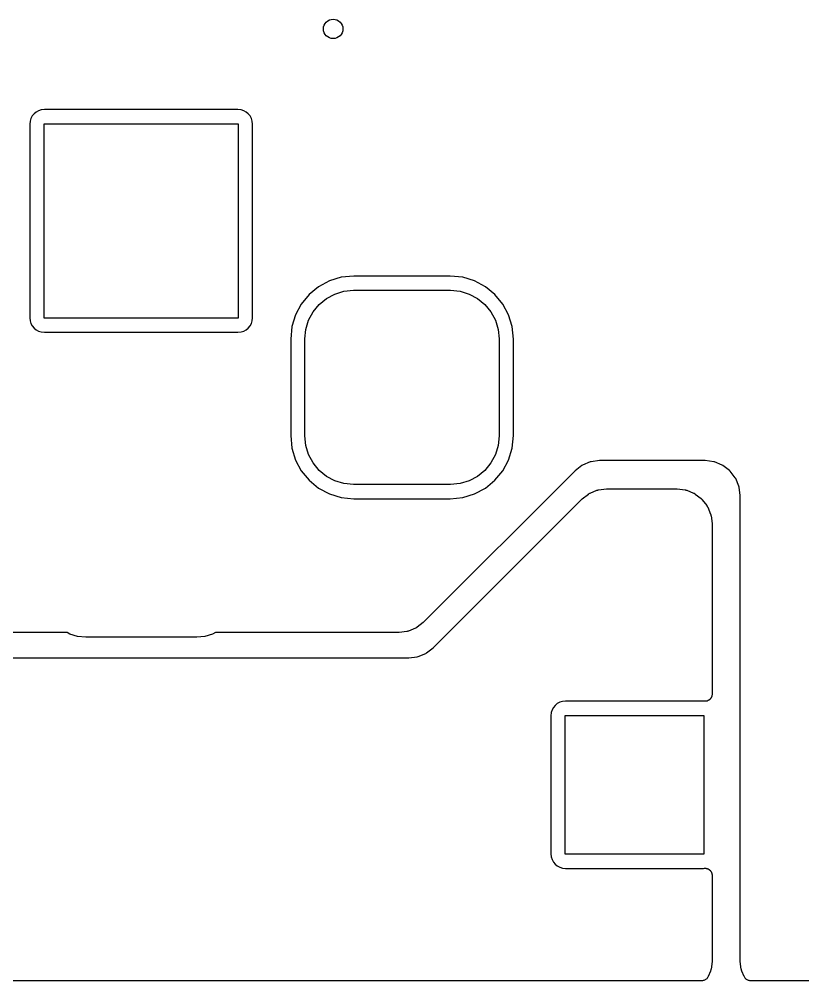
# Model space of a CAD drawing. Extents: x 127.3 to 172.4, y -152.1 to -76.5.
# Drawn here: x 138.14 to 152.26, y -152.12 to -134.8 of the extents above; entities that cross this region are included whole.
import ezdxf

# ---------------------------------------------------------------- set-up
doc = ezdxf.new("R2010")
doc.units = 0
doc.layers.add('BLACK', color=7, linetype='CONTINUOUS')

msp = doc.modelspace()

# ---------------------------------------------------------------- linework, layer by layer
at = {"layer": 'BLACK', "linetype": 'CONTINUOUS'}
for p, q in [((138.405, -136.5), (138.373, -136.538)), ((138.443, -136.468), (138.405, -136.5)), ((138.487, -136.444), (138.443, -136.468)), ((138.535, -136.43), (138.487, -136.444)), ((138.591, -136.424), (138.535, -136.43)), ((142.079, -136.424), (138.591, -136.424)), ((142.135, -136.43), (142.079, -136.424)), ((142.183, -136.444), (142.135, -136.43)), ((142.227, -136.468), (142.183, -136.444)), ((142.265, -136.5), (142.227, -136.468)), ((142.297, -136.538), (142.265, -136.5)), ((138.335, -136.63), (138.329, -136.686)), ((138.329, -136.686), (138.329, -140.174)), ((138.349, -136.582), (138.335, -136.63)), ((138.373, -136.538), (138.349, -136.582)), ((138.585, -140.18), (138.585, -136.68)), ((138.585, -136.68), (142.085, -136.68)), ((142.085, -136.68), (142.085, -140.18)), ((142.321, -136.582), (142.297, -136.538)), ((142.335, -136.63), (142.321, -136.582)), ((142.341, -136.686), (142.335, -136.63)), ((142.341, -140.174), (142.341, -136.686)), ((143.94, -139.446), (143.727, -139.511)), ((144.166, -139.424), (143.94, -139.446)), ((145.904, -139.424), (144.166, -139.424)), ((146.13, -139.446), (145.904, -139.424)), ((146.343, -139.511), (146.13, -139.446)), ((143.532, -139.615), (143.361, -139.756)), ((143.727, -139.511), (143.532, -139.615)), ((146.538, -139.615), (146.343, -139.511)), ((146.709, -139.756), (146.538, -139.615)), ((143.361, -139.756), (143.22, -139.927)), ((143.674, -139.827), (143.825, -139.747)), ((143.825, -139.747), (143.989, -139.697)), ((143.989, -139.697), (144.16, -139.68)), ((144.16, -139.68), (145.91, -139.68)), ((145.91, -139.68), (146.081, -139.697)), ((146.081, -139.697), (146.245, -139.747)), ((146.245, -139.747), (146.396, -139.827)), ((146.85, -139.927), (146.709, -139.756)), ((143.22, -139.927), (143.116, -140.122)), ((143.432, -140.069), (143.541, -139.936)), ((143.541, -139.936), (143.674, -139.827)), ((146.396, -139.827), (146.529, -139.936)), ((146.529, -139.936), (146.638, -140.069)), ((146.954, -140.122), (146.85, -139.927)), ((143.116, -140.122), (143.051, -140.335)), ((143.352, -140.22), (143.432, -140.069)), ((146.638, -140.069), (146.718, -140.22)), ((147.019, -140.335), (146.954, -140.122)), ((138.329, -140.174), (138.335, -140.23)), ((138.335, -140.23), (138.349, -140.278)), ((138.349, -140.278), (138.373, -140.322)), ((138.373, -140.322), (138.405, -140.36)), ((142.085, -140.18), (138.585, -140.18)), ((142.265, -140.36), (142.297, -140.322)), ((142.297, -140.322), (142.321, -140.278)), ((142.321, -140.278), (142.335, -140.23)), ((142.335, -140.23), (142.341, -140.174)), ((143.302, -140.384), (143.352, -140.22)), ((146.718, -140.22), (146.768, -140.384)), ((138.405, -140.36), (138.443, -140.392)), ((138.443, -140.392), (138.487, -140.416)), ((138.487, -140.416), (138.535, -140.43)), ((138.535, -140.43), (138.591, -140.436)), ((138.591, -140.436), (142.079, -140.436)), ((142.079, -140.436), (142.135, -140.43)), ((142.135, -140.43), (142.183, -140.416)), ((142.183, -140.416), (142.227, -140.392)), ((142.227, -140.392), (142.265, -140.36)), ((143.051, -140.335), (143.029, -140.561)), ((143.285, -140.555), (143.302, -140.384)), ((146.768, -140.384), (146.785, -140.555)), ((147.041, -140.561), (147.019, -140.335)), ((143.029, -140.561), (143.029, -142.299)), ((143.285, -142.305), (143.285, -140.555)), ((146.785, -140.555), (146.785, -142.305)), ((147.041, -142.299), (147.041, -140.561)), ((143.029, -142.299), (143.051, -142.525)), ((143.302, -142.476), (143.285, -142.305)), ((146.785, -142.305), (146.768, -142.476)), ((147.019, -142.525), (147.041, -142.299)), ((143.051, -142.525), (143.116, -142.738)), ((143.352, -142.64), (143.302, -142.476)), ((146.768, -142.476), (146.718, -142.64)), ((146.954, -142.738), (147.019, -142.525)), ((143.116, -142.738), (143.22, -142.933)), ((143.432, -142.791), (143.352, -142.64)), ((146.718, -142.64), (146.638, -142.791)), ((146.85, -142.933), (146.954, -142.738)), ((148.595, -142.749), (148.443, -142.769)), ((148.603, -142.748), (148.595, -142.749)), ((150.491, -142.748), (148.603, -142.748)), ((150.499, -142.749), (150.491, -142.748)), ((150.651, -142.769), (150.499, -142.749)), ((143.541, -142.924), (143.432, -142.791)), ((143.674, -143.033), (143.541, -142.924)), ((146.529, -142.924), (146.396, -143.033)), ((146.638, -142.791), (146.529, -142.924)), ((148.153, -142.931), (148.147, -142.937)), ((148.275, -142.838), (148.153, -142.931)), ((148.289, -142.83), (148.275, -142.838)), ((148.427, -142.773), (148.289, -142.83)), ((148.443, -142.769), (148.427, -142.773)), ((150.667, -142.773), (150.651, -142.769)), ((150.805, -142.83), (150.667, -142.773)), ((150.819, -142.838), (150.805, -142.83)), ((150.937, -142.929), (150.819, -142.838)), ((150.949, -142.941), (150.937, -142.929)), ((143.22, -142.933), (143.361, -143.104)), ((143.361, -143.104), (143.532, -143.245)), ((143.825, -143.113), (143.674, -143.033)), ((148.147, -142.937), (145.429, -145.655)), ((146.396, -143.033), (146.245, -143.113)), ((146.538, -143.245), (146.709, -143.104)), ((146.709, -143.104), (146.85, -142.933)), ((151.04, -143.059), (150.949, -142.941)), ((151.048, -143.073), (151.04, -143.059)), ((151.105, -143.211), (151.048, -143.073)), ((143.532, -143.245), (143.727, -143.349)), ((143.989, -143.163), (143.825, -143.113)), ((144.16, -143.18), (143.989, -143.163)), ((145.91, -143.18), (144.16, -143.18)), ((146.081, -143.163), (145.91, -143.18)), ((146.245, -143.113), (146.081, -143.163)), ((146.343, -143.349), (146.538, -143.245)), ((148.563, -143.279), (148.572, -143.276)), ((148.572, -143.276), (148.575, -143.276)), ((148.575, -143.276), (148.578, -143.275)), ((148.578, -143.275), (148.718, -143.257)), ((148.718, -143.257), (148.72, -143.257)), ((148.72, -143.257), (148.727, -143.257)), ((148.727, -143.257), (148.734, -143.256)), ((148.734, -143.256), (149.979, -143.256)), ((149.979, -143.256), (149.98, -143.256)), ((149.98, -143.256), (149.988, -143.257)), ((149.988, -143.257), (149.995, -143.257)), ((149.995, -143.257), (150.135, -143.275)), ((150.135, -143.275), (150.137, -143.276)), ((150.137, -143.276), (150.14, -143.276)), ((150.14, -143.276), (150.143, -143.277)), ((150.143, -143.277), (150.152, -143.279)), ((151.109, -143.227), (151.105, -143.211)), ((151.129, -143.379), (151.109, -143.227)), ((143.727, -143.349), (143.94, -143.414)), ((143.94, -143.414), (144.166, -143.436)), ((144.166, -143.436), (145.904, -143.436)), ((145.604, -146.115), (148.271, -143.448)), ((145.904, -143.436), (146.13, -143.414)), ((146.13, -143.414), (146.343, -143.349)), ((148.271, -143.448), (148.272, -143.447)), ((148.272, -143.447), (148.278, -143.442)), ((148.278, -143.442), (148.284, -143.437)), ((148.284, -143.437), (148.395, -143.351)), ((148.395, -143.351), (148.397, -143.35)), ((148.397, -143.35), (148.4, -143.348)), ((148.4, -143.348), (148.402, -143.346)), ((148.402, -143.346), (148.41, -143.342)), ((148.41, -143.342), (148.418, -143.337)), ((148.418, -143.337), (148.421, -143.336)), ((148.421, -143.336), (148.424, -143.335)), ((148.424, -143.335), (148.546, -143.284)), ((148.546, -143.284), (148.548, -143.283)), ((148.548, -143.283), (148.551, -143.282)), ((148.551, -143.282), (148.554, -143.281)), ((148.554, -143.281), (148.563, -143.279)), ((150.152, -143.279), (150.161, -143.282)), ((150.161, -143.282), (150.164, -143.283)), ((150.164, -143.283), (150.167, -143.284)), ((150.167, -143.284), (150.289, -143.335)), ((150.289, -143.335), (150.291, -143.335)), ((150.291, -143.335), (150.294, -143.337)), ((150.294, -143.337), (150.297, -143.338)), ((150.297, -143.338), (150.304, -143.343)), ((150.304, -143.343), (150.312, -143.347)), ((150.312, -143.347), (150.315, -143.349)), ((150.315, -143.349), (150.318, -143.351)), ((150.318, -143.351), (150.423, -143.432)), ((150.423, -143.432), (150.424, -143.433)), ((150.424, -143.433), (150.427, -143.435)), ((150.427, -143.435), (150.429, -143.437)), ((150.429, -143.437), (150.435, -143.444)), ((150.435, -143.444), (150.442, -143.45)), ((150.442, -143.45), (150.444, -143.453)), ((151.13, -143.387), (151.129, -143.379)), ((151.13, -151.757), (151.13, -143.387)), ((150.444, -143.453), (150.446, -143.455)), ((150.446, -143.455), (150.527, -143.56)), ((150.527, -143.56), (150.528, -143.562)), ((150.528, -143.562), (150.53, -143.565)), ((150.53, -143.565), (150.532, -143.567)), ((150.532, -143.567), (150.536, -143.575)), ((150.536, -143.575), (150.541, -143.583)), ((150.541, -143.583), (150.542, -143.586)), ((150.542, -143.586), (150.543, -143.589)), ((150.543, -143.589), (150.594, -143.711)), ((150.594, -143.711), (150.595, -143.713)), ((150.595, -143.713), (150.596, -143.716)), ((150.596, -143.716), (150.597, -143.719)), ((150.597, -143.719), (150.599, -143.728)), ((150.599, -143.728), (150.602, -143.737)), ((150.602, -143.737), (150.602, -143.74)), ((150.602, -143.74), (150.603, -143.743)), ((150.603, -143.743), (150.621, -143.883)), ((150.621, -143.883), (150.621, -143.885)), ((150.621, -143.885), (150.621, -143.892)), ((150.621, -143.892), (150.622, -143.899)), ((150.622, -143.899), (150.622, -146.959)), ((145.417, -145.666), (145.305, -145.752)), ((145.422, -145.661), (145.417, -145.666)), ((145.428, -145.656), (145.422, -145.661)), ((145.429, -145.655), (145.428, -145.656)), ((138.999, -145.847), (137.05, -145.847)), ((139.048, -145.873), (138.999, -145.847)), ((139.189, -145.916), (139.048, -145.873)), ((141.622, -145.873), (141.481, -145.916)), ((141.671, -145.847), (141.622, -145.873)), ((144.966, -145.847), (141.671, -145.847)), ((144.973, -145.846), (144.966, -145.847)), ((144.981, -145.846), (144.973, -145.846)), ((144.982, -145.846), (144.981, -145.846)), ((145.122, -145.827), (144.982, -145.846)), ((145.125, -145.827), (145.122, -145.827)), ((145.129, -145.826), (145.125, -145.827)), ((145.137, -145.824), (145.129, -145.826)), ((145.146, -145.822), (145.137, -145.824)), ((145.149, -145.82), (145.146, -145.822)), ((145.152, -145.819), (145.149, -145.82)), ((145.154, -145.819), (145.152, -145.819)), ((145.276, -145.768), (145.154, -145.819)), ((145.279, -145.767), (145.276, -145.768)), ((145.282, -145.765), (145.279, -145.767)), ((145.29, -145.761), (145.282, -145.765)), ((145.298, -145.756), (145.29, -145.761)), ((145.301, -145.754), (145.298, -145.756)), ((145.304, -145.753), (145.301, -145.754)), ((145.305, -145.752), (145.304, -145.753)), ((139.335, -145.93), (139.189, -145.916)), ((141.335, -145.93), (139.335, -145.93)), ((141.481, -145.916), (141.335, -145.93)), ((145.324, -146.279), (145.462, -146.222)), ((145.462, -146.222), (145.476, -146.214)), ((145.476, -146.214), (145.598, -146.121)), ((145.598, -146.121), (145.604, -146.115)), ((136.785, -146.304), (145.148, -146.304)), ((145.148, -146.304), (145.156, -146.303)), ((145.156, -146.303), (145.308, -146.283)), ((145.308, -146.283), (145.324, -146.279)), ((147.981, -147.084), (147.925, -147.09)), ((150.469, -147.084), (147.981, -147.084)), ((150.483, -147.086), (150.469, -147.084)), ((150.488, -147.086), (150.483, -147.086)), ((150.494, -147.086), (150.488, -147.086)), ((150.501, -147.086), (150.494, -147.086)), ((150.507, -147.086), (150.501, -147.086)), ((150.513, -147.084), (150.507, -147.086)), ((150.519, -147.084), (150.513, -147.084)), ((150.525, -147.082), (150.519, -147.084)), ((150.532, -147.081), (150.525, -147.082)), ((150.537, -147.079), (150.532, -147.081)), ((150.543, -147.077), (150.537, -147.079)), ((150.548, -147.074), (150.543, -147.077)), ((150.555, -147.071), (150.548, -147.074)), ((150.559, -147.068), (150.555, -147.071)), ((150.565, -147.065), (150.559, -147.068)), ((150.57, -147.061), (150.565, -147.065)), ((150.575, -147.058), (150.57, -147.061)), ((150.579, -147.053), (150.575, -147.058)), ((150.584, -147.05), (150.579, -147.053)), ((150.588, -147.045), (150.584, -147.05)), ((150.593, -147.04), (150.588, -147.045)), ((150.596, -147.035), (150.593, -147.04)), ((150.6, -147.031), (150.596, -147.035)), ((150.603, -147.025), (150.6, -147.031)), ((150.607, -147.02), (150.603, -147.025)), ((150.609, -147.014), (150.607, -147.02)), ((150.612, -147.009), (150.609, -147.014)), ((150.614, -147.003), (150.612, -147.009)), ((150.616, -146.997), (150.614, -147.003)), ((150.617, -146.991), (150.616, -146.997)), ((150.619, -146.986), (150.617, -146.991)), ((150.62, -146.979), (150.619, -146.986)), ((150.621, -146.972), (150.62, -146.979)), ((150.622, -146.961), (150.621, -146.967)), ((150.621, -146.967), (150.621, -146.972)), ((150.622, -146.959), (150.622, -146.961)), ((147.739, -147.242), (147.725, -147.29)), ((147.763, -147.198), (147.739, -147.242)), ((147.795, -147.16), (147.763, -147.198)), ((147.833, -147.128), (147.795, -147.16)), ((147.877, -147.104), (147.833, -147.128)), ((147.925, -147.09), (147.877, -147.104)), ((147.725, -147.29), (147.719, -147.346)), ((147.719, -147.346), (147.719, -149.834)), ((147.975, -149.84), (147.975, -147.34)), ((147.975, -147.34), (150.475, -147.34)), ((150.475, -147.34), (150.475, -149.84)), ((147.719, -149.834), (147.725, -149.89)), ((150.475, -149.84), (147.975, -149.84)), ((147.725, -149.89), (147.739, -149.938)), ((147.739, -149.938), (147.763, -149.982)), ((147.763, -149.982), (147.795, -150.02)), ((147.795, -150.02), (147.833, -150.052)), ((147.833, -150.052), (147.877, -150.076)), ((147.877, -150.076), (147.925, -150.09)), ((147.925, -150.09), (147.981, -150.096)), ((147.981, -150.096), (150.469, -150.096)), ((150.469, -150.096), (150.483, -150.094)), ((150.483, -150.094), (150.484, -150.094)), ((150.484, -150.094), (150.49, -150.094)), ((150.49, -150.094), (150.496, -150.094)), ((150.496, -150.094), (150.502, -150.095)), ((150.502, -150.095), (150.509, -150.095)), ((150.509, -150.095), (150.515, -150.096)), ((150.515, -150.096), (150.521, -150.096)), ((150.521, -150.096), (150.527, -150.098)), ((150.527, -150.098), (150.533, -150.1)), ((150.533, -150.1), (150.539, -150.102)), ((150.539, -150.102), (150.544, -150.104)), ((150.544, -150.104), (150.55, -150.107)), ((150.55, -150.107), (150.556, -150.11)), ((150.556, -150.11), (150.561, -150.113)), ((150.561, -150.113), (150.566, -150.116)), ((150.566, -150.116), (150.571, -150.12)), ((150.571, -150.12), (150.577, -150.124)), ((150.577, -150.124), (150.581, -150.128)), ((150.581, -150.128), (150.585, -150.131)), ((150.585, -150.131), (150.589, -150.137)), ((150.589, -150.137), (150.594, -150.141)), ((150.594, -150.141), (150.597, -150.146)), ((150.597, -150.146), (150.601, -150.151)), ((150.601, -150.151), (150.604, -150.156)), ((150.604, -150.156), (150.608, -150.162)), ((150.608, -150.162), (150.61, -150.167)), ((150.61, -150.167), (150.612, -150.172)), ((150.612, -150.172), (150.614, -150.179)), ((150.614, -150.179), (150.617, -150.185)), ((150.617, -150.185), (150.618, -150.191)), ((150.618, -150.191), (150.62, -150.196)), ((150.62, -150.196), (150.62, -150.203)), ((150.62, -150.203), (150.621, -150.209)), ((150.621, -150.209), (150.621, -150.215)), ((150.621, -150.215), (150.622, -150.221)), ((150.622, -150.221), (150.622, -151.757)), ((150.622, -151.758), (150.621, -151.766)), ((150.621, -151.766), (150.621, -151.773)), ((150.622, -151.757), (150.622, -151.758)), ((151.131, -151.764), (151.13, -151.757)), ((151.131, -151.771), (151.131, -151.764)), ((150.596, -151.939), (150.595, -151.942)), ((150.599, -151.93), (150.596, -151.939)), ((150.601, -151.921), (150.599, -151.93)), ((150.602, -151.915), (150.601, -151.918)), ((150.601, -151.918), (150.601, -151.921)), ((150.603, -151.913), (150.602, -151.915)), ((150.621, -151.773), (150.603, -151.913)), ((151.131, -151.773), (151.131, -151.771)), ((151.149, -151.913), (151.131, -151.773)), ((151.15, -151.916), (151.149, -151.913)), ((151.15, -151.919), (151.15, -151.916)), ((151.153, -151.928), (151.15, -151.919)), ((151.155, -151.937), (151.153, -151.928)), ((151.156, -151.94), (151.155, -151.937)), ((151.157, -151.943), (151.156, -151.94)), ((150.483, -152.112), (150.472, -152.115)), ((150.484, -152.112), (150.483, -152.112)), ((150.485, -152.111), (150.484, -152.112)), ((150.495, -152.106), (150.485, -152.111)), ((150.505, -152.1), (150.495, -152.106)), ((150.506, -152.1), (150.505, -152.1)), ((150.516, -152.092), (150.506, -152.1)), ((150.506, -152.1), (150.506, -152.1)), ((150.525, -152.085), (150.516, -152.092)), ((150.526, -152.084), (150.525, -152.084)), ((150.525, -152.084), (150.525, -152.085)), ((150.533, -152.075), (150.526, -152.084)), ((150.541, -152.066), (150.533, -152.075)), ((150.547, -152.055), (150.541, -152.065)), ((150.541, -152.065), (150.541, -152.065)), ((150.541, -152.065), (150.541, -152.066)), ((150.553, -152.044), (150.547, -152.055)), ((150.594, -151.945), (150.553, -152.043)), ((150.553, -152.043), (150.553, -152.043)), ((150.553, -152.043), (150.553, -152.043)), ((150.553, -152.043), (150.553, -152.043)), ((150.553, -152.043), (150.553, -152.044)), ((150.595, -151.942), (150.594, -151.945)), ((151.158, -151.945), (151.157, -151.943)), ((151.199, -152.043), (151.158, -151.945)), ((151.204, -152.053), (151.199, -152.043)), ((151.21, -152.064), (151.204, -152.053)), ((151.218, -152.074), (151.21, -152.064)), ((151.21, -152.064), (151.21, -152.064)), ((151.21, -152.064), (151.21, -152.064)), ((151.225, -152.083), (151.218, -152.074)), ((151.226, -152.083), (151.225, -152.083)), ((151.226, -152.084), (151.226, -152.083)), ((151.235, -152.091), (151.226, -152.084)), ((151.244, -152.099), (151.235, -152.091)), ((151.245, -152.099), (151.244, -152.099)), ((151.255, -152.105), (151.245, -152.099)), ((151.245, -152.099), (151.245, -152.099)), ((151.266, -152.111), (151.255, -152.105)), ((151.267, -152.111), (151.266, -152.111)), ((151.266, -152.111), (151.266, -152.111)), ((151.278, -152.115), (151.267, -152.111)), ((150.436, -152.121), (135.788, -152.121)), ((150.448, -152.12), (150.436, -152.121)), ((150.46, -152.119), (150.448, -152.12)), ((150.461, -152.119), (150.46, -152.119)), ((150.46, -152.119), (150.46, -152.119)), ((150.472, -152.115), (150.461, -152.119)), ((151.289, -152.118), (151.278, -152.115)), ((151.29, -152.118), (151.289, -152.118)), ((151.291, -152.118), (151.29, -152.118)), ((151.302, -152.12), (151.291, -152.118)), ((151.314, -152.121), (151.302, -152.12)), ((151.315, -152.121), (151.314, -152.121)), ((151.316, -152.121), (151.315, -152.121)), ((151.315, -152.121), (151.315, -152.121)), ((151.315, -152.121), (151.315, -152.121)), ((172.314, -152.121), (151.316, -152.121))]:
    msp.add_line(p, q, dxfattribs=at)
at = {"layer": 'BLACK'}
msp.add_circle((143.794, -134.971), 0.175, dxfattribs=at)

doc.saveas('drawing.dxf')
